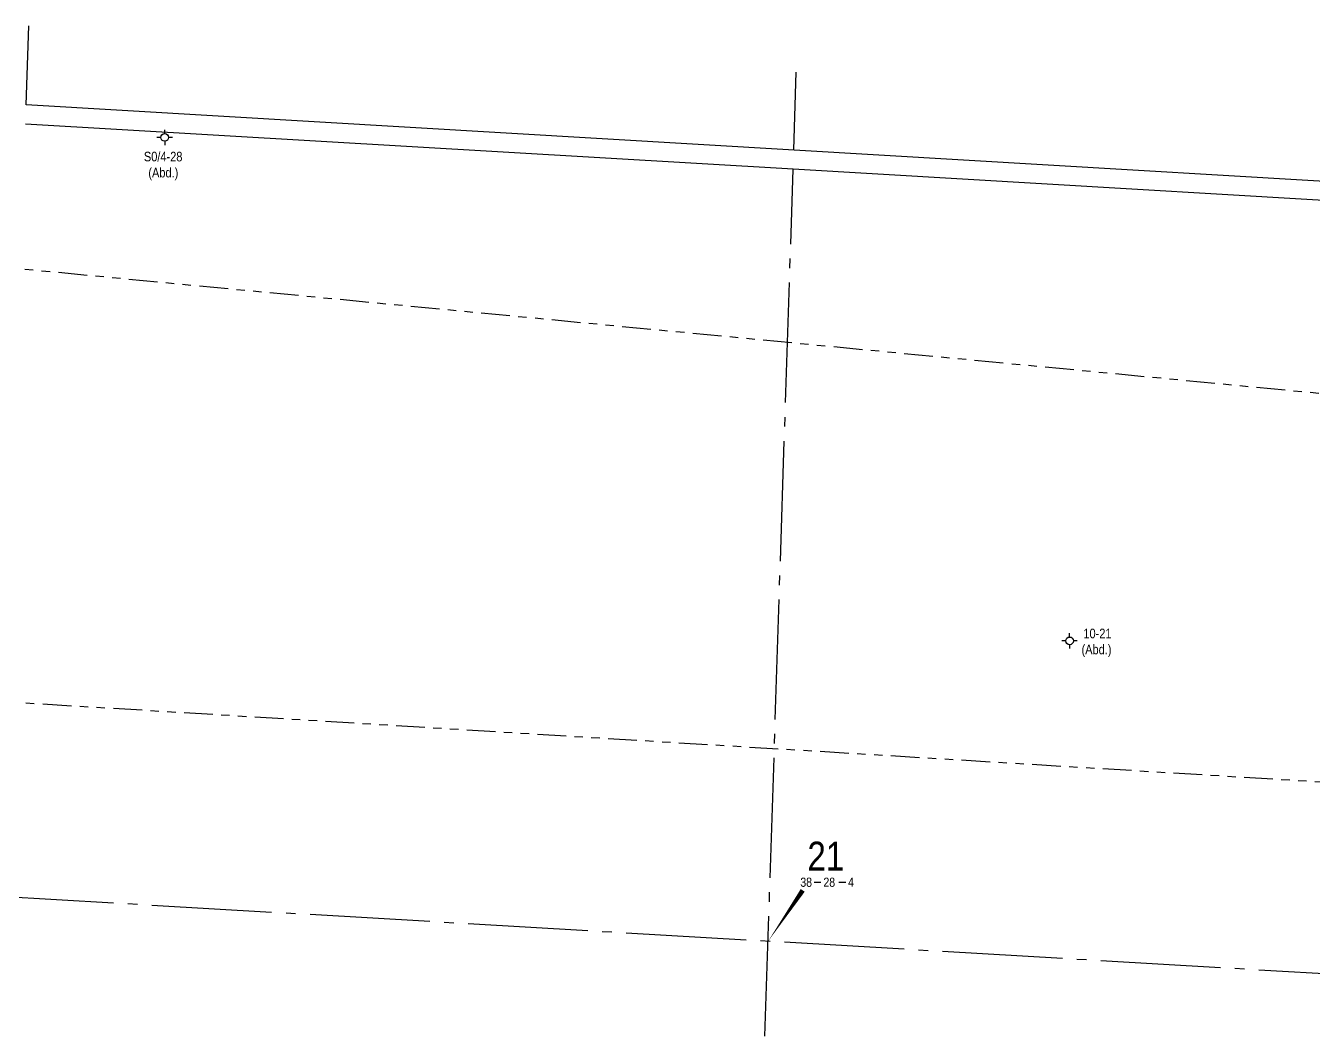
# Model space of a CAD drawing. Extents: x 296586 to 307845, y 5796063 to 5801446.
# Drawn here: x 298356 to 299697, y 5796407 to 5797459 of the extents above; entities that cross this region are included whole.
import ezdxf
from ezdxf.enums import TextEntityAlignment as Align

# ---------------------------------------------------------------- set-up
doc = ezdxf.new("R2010")
doc.units = 0
doc.header["$LTSCALE"] = 5
doc.linetypes.add('foc-DRILLPATH', pattern=[14.75, 6, -1.75, 1.75, -1.75, 1.75, -1.75])
doc.linetypes.add('foc-QUARTERLINE', pattern=[33, 25, -3, 2, -3])
for name, color, linetype in [('10', 1, 'Continuous'), ('9', 3, 'Continuous'), ('F-WS-S', 8, 'Continuous'), ('L-BD', 7, 'Continuous'), ('L-SEC', 7, 'Continuous'), ('L-SECLBL', 7, 'Continuous'), ('L-SECQ', 8, 'foc-QUARTERLINE'), ('P-PDRILLPATH', 12, 'foc-DRILLPATH')]:
    doc.layers.add(name, color=color, linetype=linetype)
doc.styles.add('80L', font='ARIALN.TTF', dxfattribs={"height": 10})
doc.styles.add('SIMPLEX', font='ARIALN.TTF')

# ---------------------------------------------------------------- blocks, each defined once
blk = doc.blocks.new('L-SECLBL')
at = {"layer": '9', "color": 7}
for p, q in [((-5.1, -27.8), (-12.3, -27.8)), ((20.7, -27.8), (13.5, -27.8))]:
    blk.add_line(p, q, dxfattribs=at)
at = {"layer": '10', "color": 2, "style": 'SIMPLEX'}
blk.add_attdef('SEC', text='', height=30, dxfattribs=at).set_placement((0, 0), align=Align.MIDDLE)
at = {"layer": '10', "color": 5, "style": '80L'}
blk.add_attdef('TWP', text='', height=9.5, dxfattribs=at).set_placement((-14.4, -27.4), align=Align.MIDDLE_RIGHT)
blk.add_attdef('RGE', text='', height=9.5, dxfattribs=at).set_placement((3.6, -27.4), align=Align.MIDDLE_CENTER)
blk.add_attdef('MER', text='', height=9.5, dxfattribs=at).set_placement((23.2, -27.4), align=Align.MIDDLE_LEFT)
blk = doc.blocks.new('GABD')
for p, q in [((-0.81, 0), (-1.62, 0)), ((0, 0.81), (0, 1.62)), ((1.62, 0), (0.81, 0)), ((0, -0.81), (0, -1.62))]:
    blk.add_line(p, q)
blk.add_circle((0, 0), 0.8)

msp = doc.modelspace()

# ---------------------------------------------------------------- linework, layer by layer
at = {"layer": 'L-BD', "flags": 128}
msp.add_lwpolyline([(298356.059, 5797376.657), (298358.845, 5797458.909)], dxfattribs=at)
at = {"layer": 'L-SEC', "flags": 128}
for points in [[(299156.18, 5797329.548), (298356.059, 5797376.657)], [(299154.997, 5797309.464), (298355.378, 5797356.543)], [(299955.792, 5797282.349), (299156.173, 5797329.428)], [(299954.616, 5797262.385), (299154.997, 5797309.464)]]:
    msp.add_lwpolyline(points, dxfattribs=at)
at = {"layer": 'L-SECLBL', "flags": 128}
msp.add_lwpolyline([(299128.912, 5796505.647, 0, 5, 0), (299165.04, 5796558.74, 0, 0, 0)], format="xyseb", dxfattribs=at)
at = {"layer": 'L-SECQ', "flags": 128}
for points in [[(299155.65, 5797329.579), (299158.279, 5797410.6)], [(299125.706, 5796406.87), (299154.997, 5797309.464)], [(299929.628, 5796458.906), (298328.199, 5796552.388)]]:
    msp.add_lwpolyline(points, dxfattribs=at)
at = {"layer": 'P-PDRILLPATH'}
for p, q in [((299814.433, 5797065.382), (296842.443, 5797350.125)), ((299801.994, 5796665.426), (297404.475, 5796811.582))]:
    msp.add_line(p, q, dxfattribs=at)

# ---------------------------------------------------------------- block references
at = {"layer": 'F-WS-S', "xscale": 4.999705949999984, "yscale": 4.999705949999984, "zscale": 4.999705949999984}
for p in [(298500.44, 5797342.624), (299442.951, 5796818.523)]:
    msp.add_blockref('GABD', p, dxfattribs=at)
at = {"layer": 'L-SECLBL'}
msp.add_blockref('L-SECLBL', (299189.074, 5796594.644), dxfattribs=at).add_auto_attribs({'SEC': '21', 'TWP': '38', 'RGE': '28', 'MER': '4'})

# ---------------------------------------------------------------- texts
at = {"layer": 'F-WS-S', "char_height": 10, "attachment_point": 1, "style": '80L'}
for s, width, insert in [('\\pi5.8503;S0/4-28\\P\\pi10.489;(Abd.)', 50.78663, (298472.951, 5797327.716)), ('\\pi2.3249;10-21\\P\\pi0.39447;(Abd.)', 30.59795, (299455.042, 5796831.222))]:
    msp.add_mtext_dynamic_manual_height_columns(s, width=width, gutter_width=50, heights=[0], dxfattribs=dict(at, insert=insert))

doc.saveas('drawing.dxf')
